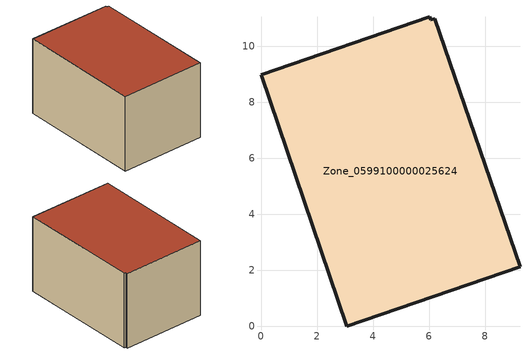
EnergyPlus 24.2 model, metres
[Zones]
Zone_0599100000025624
 floor ground (C_G): 6.2,10.98 9.25,2.12 3.07,0 0,8.98 6.03,11.05 6.07,10.94 z0
 wall outside (C_F): 3.07,0 9.25,2.12 6.2,10.98 6.07,10.94 6.03,11.05 0,8.98 3.07,0 z0:5.85
 roof outside (C_R): 9.25,2.12 6.2,10.98 6.07,10.94 6.03,11.05 0,8.98 3.07,0 z5.85
[BUILDING]
Pand.0599100000025624: North Axis=0; Terrain=City; Loads Convergence Tolerance Value=0.04; Temperature Convergence Tolerance Value=0.4; Solar Distribution=FullExterior; Maximum Number of Warmup Days=25; Minimum Number of Warmup Days=1
[Site:Location]
Rotterdam.The.Hague.AP_ZH_NLD Design_Conditions: Latitude=51.96; Longitude=4.45; Time Zone=1; Elevation=-4.5
[SITE:GROUNDTEMPERATURE:BUILDINGSURFACE]
18, 18, 18, 18, 18, 18, 18, 18, 18, 18, 18, 18
[MATERIAL] Thermal Absorptance=0.9; Solar Absorptance=0.7; Visible Absorptance=0.7
Name | Roughness | Thickness | Conductivity | Density | Specific Heat
G.TC.1946-1964 | MediumSmooth | 0.15 | 1 | 540 | 1210
F.TC.1946-1964 | Rough | 0.3 | 0.857143 | 1920 | 840
R.TC.1946-1964 | MediumRough | 0.2 | 0.235294 | 1500 | 1000
[CONSTRUCTION]
C_G: G.TC.1946-1964
C_F: F.TC.1946-1964
C_R: R.TC.1946-1964
[ZONE]
Zone_0599100000025624: Type=1; Multiplier=1; Ceiling Height=Autocalculate; Volume=Autocalculate; Floor Area=autocalculate; Part of Total Floor Area=Yes
[ZONEINFILTRATION:DESIGNFLOWRATE]
Infil_Zone_0599100000025624: Zone or ZoneList or Space or SpaceList=Zone_0599100000025624; Schedule=AlwaysOn; Design Flow Rate Calculation Method=Flow/Area; Flow Rate per Floor Area=0.003; Constant Term Coefficient=1; Temperature Term Coefficient=0; Velocity Term Coefficient=0; Velocity Squared Term Coefficient=0
[HVACTEMPLATE:ZONE:IDEALLOADSAIRSYSTEM]
Zone_0599100000025624: Maximum Heating Supply Air Temperature=50; Minimum Cooling Supply Air Temperature=13; Maximum Heating Supply Air Humidity Ratio=0.0156; Minimum Cooling Supply Air Humidity Ratio=0.0077; Heating Limit=NoLimit; Cooling Limit=NoLimit; Dehumidification Control Type=ConstantSensibleHeatRatio; Cooling Sensible Heat Ratio=0.7; Dehumidification Setpoint=60; Humidification Control Type=None; Humidification Setpoint=30; Outdoor Air Method=None; Outdoor Air Flow Rate per Person=0.00944; Outdoor Air Flow Rate per Zone Floor Area=0; Outdoor Air Flow Rate per Zone=0; Demand Controlled Ventilation Type=None; Outdoor Air Economizer Type=NoEconomizer; Heat Recovery Type=None; Sensible Heat Recovery Effectiveness=0.7; Latent Heat Recovery Effectiveness=0.65
[ZONECONTROL:THERMOSTAT]
ThermostatControl_Zone_0599100000025624: Zone or ZoneList=Zone_0599100000025624; Control Type Schedule=DualSetpointControlType; Control 1=Thermostat_Zone_0599100000025624; Temperature Difference Between Cutout And Setpoint=0
[THERMOSTATSETPOINT:DUALSETPOINT]
Thermostat_Zone_0599100000025624: Heating Setpoint Temperature Schedule=HeatingSetpoint_Zone_0599100000025624; Cooling Setpoint Temperature Schedule=CoolingSetpoint_Zone_0599100000025624
[SCHEDULE:COMPACT]
HeatingSetpoint_Zone_0599100000025624: Through: 12/31, For: AllDays, Until: 24:00, 21
CoolingSetpoint_Zone_0599100000025624: Through: 12/31, For: AllDays, Until: 24:00, 24
DualSetpointControlType: Through: 12/31, For: AllDays, Until: 24:00, 4
AlwaysOn: Through: 12/31, For: AllDays, Until: 24:00, 1
